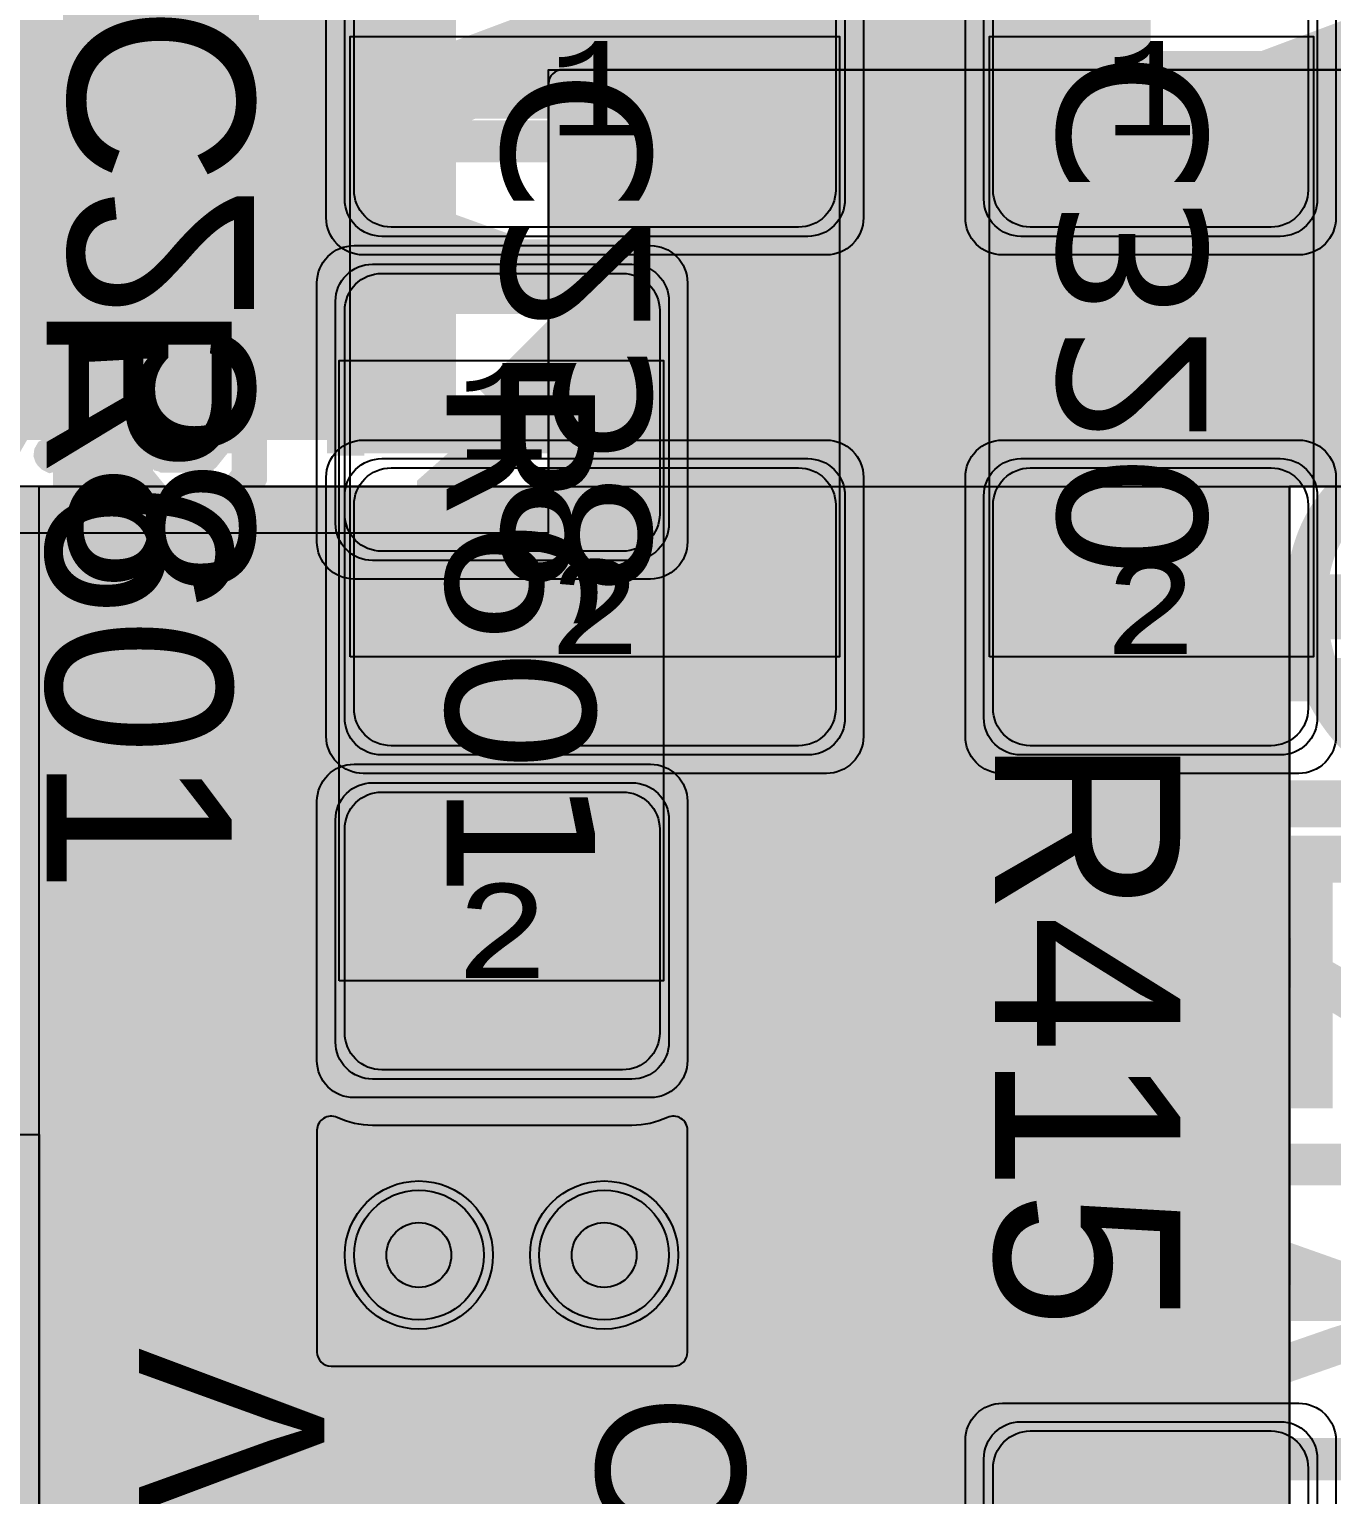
# Model space of a CAD drawing. Extents: x -28 to 199, y -61 to 255.
# Drawn here: x 45.2 to 52.23, y 113.31 to 121.22 of the extents above; entities that cross this region are included whole.
import ezdxf
from ezdxf.enums import TextEntityAlignment as Align

# ---------------------------------------------------------------- set-up
doc = ezdxf.new("R2010")
doc.units = 0
doc.header["$MEASUREMENT"] = 0
for name, color, linetype in [('ASSEMBLY_OUTLINES_BTM', 191, 'CONTINUOUS'), ('ASSEMBLY_OUTLINES_TOP', 102, 'CONTINUOUS'), ('ASSEMBLY_PART_NUMBERS_BTM', 191, 'CONTINUOUS'), ('ASSEMBLY_PART_NUMBERS_TOP', 102, 'CONTINUOUS'), ('ASSEMBLY_REF_DES_BTM', 191, 'CONTINUOUS'), ('ASSEMBLY_REF_DES_TOP', 102, 'CONTINUOUS'), ('DRILL_DRAWING', 21, 'CONTINUOUS'), ('GENERATED_SILKSCREEN_BTM', 255, 'CONTINUOUS'), ('GENERATED_SILKSCREEN_TOP', 140, 'CONTINUOUS'), ('PART_PADS_SMD_BTM', 10, 'CONTINUOUS'), ('PART_PADS_SMD_TOP', 150, 'CONTINUOUS'), ('PIN_NUMBERS_BTM', 8, 'CONTINUOUS'), ('PIN_NUMBERS_TOP', 8, 'CONTINUOUS'), ('PLACEMENT_OUTLINES_BTM', 222, 'CONTINUOUS'), ('PLACEMENT_OUTLINES_TOP', 130, 'CONTINUOUS'), ('PLANE_DATA_LAYER_2', 230, 'CONTINUOUS'), ('PLANE_DATA_LAYER_3', 81, 'CONTINUOUS'), ('PLANE_DATA_LAYER_TOP', 150, 'CONTINUOUS'), ('PLANE_SHAPES_LAYER_2', 230, 'CONTINUOUS'), ('PLANE_SHAPES_LAYER_3', 81, 'CONTINUOUS'), ('PLANE_SHAPES_LAYER_TOP', 150, 'CONTINUOUS'), ('SILKSCREEN_OUTLINES_BTM', 211, 'CONTINUOUS'), ('SILKSCREEN_OUTLINES_TOP', 150, 'CONTINUOUS'), ('SILKSCREEN_REF_DES_BTM', 211, 'CONTINUOUS'), ('SILKSCREEN_REF_DES_TOP', 150, 'CONTINUOUS'), ('SOLDERMASK_PADS_BTM', 12, 'CONTINUOUS'), ('SOLDERMASK_PADS_TOP', 180, 'CONTINUOUS'), ('SOLDERPASTE_PADS_BTM', 12, 'CONTINUOUS'), ('SOLDERPASTE_PADS_TOP', 180, 'CONTINUOUS'), ('TRACES_LAYER_BOTTOM', 10, 'CONTINUOUS'), ('TRACES_LAYER_TOP', 150, 'CONTINUOUS'), ('VIA_HOLES_LAYER_2', 30, 'CONTINUOUS'), ('VIA_HOLES_LAYER_3', 30, 'CONTINUOUS'), ('VIA_HOLES_LAYER_BOTTOM', 30, 'CONTINUOUS'), ('VIA_HOLES_LAYER_TOP', 30, 'CONTINUOUS'), ('VIA_PADS_LAYER_2', 230, 'CONTINUOUS'), ('VIA_PADS_LAYER_3', 81, 'CONTINUOUS'), ('VIA_PADS_LAYER_BOTTOM', 10, 'CONTINUOUS'), ('VIA_PADS_LAYER_TOP', 150, 'CONTINUOUS')]:
    doc.layers.add(name, color=color, linetype=linetype)
doc.styles.add('COURIER_NEW', font='COUR.TTF')
doc.styles.add('VERDANA', font='verdana.TTF')
doc.styles.add('VERIBEST_GERBER_0', font='txt')

msp = doc.modelspace()

# ---------------------------------------------------------------- hatches: boundary and pattern name
at = {"layer": 'PLANE_DATA_LAYER_2'}
h = msp.add_hatch(color=256, dxfattribs=at)
h.paths.add_polyline_path([(54.75, 118.8262, -0.414213562373095), (54.6738, 118.75), (52.000008, 118.75, 0.414213562373095), (52, 118.749992), (52, 110.444857, -0.1790326388683947), (51.981655, 110.395267), (51.001908, 109.252226, -0.019195364299608), (50.997935, 109.247934), (49.250002, 107.500002), (49.25, 107.499996), (49.25, 107.3262, -0.414213562373095), (49.1738, 107.25), (45.3262, 107.25, -0.414213562373095), (45.25, 107.3262), (45.25, 112.249992, 0.414213562373095), (45.249992, 112.25), (37.250008, 112.25, 0.414213562373095), (37.25, 112.249992), (37.25, 105.681922, -0.7217946595092706), (37.112715, 105.63637, 3.013793228407729), (37.112715, 103.66363, -0.7217946595092706), (37.25, 103.618078), (37.25, 95.3262, -0.414213562373095), (37.1738, 95.25), (33.8262, 95.25, -0.414213562373095), (33.75, 95.3262), (33.75, 133.499992, 0.414213562373095), (33.749992, 133.5), (32.0762, 133.5, -0.414213562373095), (32, 133.5762), (32, 157.499992, 0.414213562373095), (31.999992, 157.5), (26.5762, 157.5, -0.414213562373095), (26.5, 157.5762), (26.5, 172.749992, 0.414213562373095), (26.499992, 172.75), (14.3262, 172.75, -0.414213562373095), (14.25, 172.8262), (14.25, 177.999992, 0.414213562373095), (14.249992, 178), (7.190132, 178, -0.1559232649743066), (7.145937, 178.014125, 0.3196152336507202), (2.854063, 178.014125, -0.1559232649743066), (2.809868, 178), (0.7112, 178, -0.414213562373095), (0.635, 178.0762), (0.635, 178.6738, -0.414213562373095), (0.7112, 178.75), (0.749992, 178.75, 0.414213562373095), (0.75, 178.750008), (0.75, 179.1738, -0.414213562373095), (0.8262, 179.25), (14.6738, 179.25, -0.414213562373095), (14.75, 179.1738), (14.75, 173.250008, 0.414213562373095), (14.750008, 173.25), (26.9238, 173.25, -0.414213562373095), (27, 173.1738), (27, 158.000008, 0.414213562373095), (27.000008, 158), (32.4238, 158, -0.414213562373095), (32.5, 157.9238), (32.5, 134.250008, 0.414213562373095), (32.500008, 134.25), (34.4238, 134.25, -0.414213562373095), (34.5, 134.1738), (34.5, 118.500008, 0.414213562373095), (34.500008, 118.5), (47.999992, 118.5, 0.414213562373095), (48, 118.500008), (48, 120.9238, -0.414213562373095), (48.0762, 121), (54.6738, 121, -0.414213562373095), (54.75, 120.9238)], flags=0)
h.paths.add_polyline_path([(34, 116, -0.9999999999999999), (37, 116, -0.9999999999999999)], flags=0)
h.paths.add_polyline_path([(37.75, 116, -0.9999999999999999), (40.75, 116, -0.9999999999999999)], flags=0)
h.paths.add_polyline_path([(43.25, 114, -0.9999999999999999), (45.25, 114, -0.9999999999999999)], flags=0)
at = {"layer": 'PLANE_DATA_LAYER_3'}
msp.add_hatch(color=256, dxfattribs=at).paths.add_polyline_path([(54.75, 120.9238, 0.414213562373095), (54.6738, 121), (48.0762, 121, 0.414213562373095), (48, 120.9238), (48, 118.750008, -0.414213562373095), (47.999992, 118.75), (34.500008, 118.75, -0.414213562373095), (34.5, 118.750008), (34.5, 134.1738, 0.414213562373095), (34.4238, 134.25), (32.500008, 134.25, -0.414213562373095), (32.5, 134.250008), (32.5, 157.9238, 0.414213562373095), (32.4238, 158), (27.000008, 158, -0.414213562373095), (27, 158.000008), (27, 173.1738, 0.414213562373095), (26.9238, 173.25), (14.750008, 173.25, -0.414213562373095), (14.75, 173.250008), (14.75, 179.1738, 0.414213562373095), (14.6738, 179.25), (0.7112, 179.25, 0.414213562373095), (0.635, 179.1738), (0.635, 178.0762, 0.414213562373095), (0.7112, 178), (2.809868, 178, 0.1559232649743066), (2.854063, 178.014125, -0.3196152336507202), (7.145937, 178.014125, 0.1559232649743066), (7.190132, 178), (14.249992, 178, -0.414213562373095), (14.25, 177.999992), (14.25, 172.8262, 0.414213562373095), (14.3262, 172.75), (26.499992, 172.75, -0.414213562373095), (26.5, 172.749992), (26.5, 157.5762, 0.414213562373095), (26.5762, 157.5), (31.999992, 157.5, -0.414213562373095), (32, 157.499992), (32, 133.5762, 0.414213562373095), (32.0762, 133.5), (33.749992, 133.5, -0.414213562373095), (33.75, 133.499992), (33.75, 118.750008, -0.414213562373095), (33.749992, 118.75), (33.3262, 118.75, 0.414213562373095), (33.25, 118.6738), (33.25, 115.3262, 0.414213562373095), (33.3262, 115.25), (34.075079, 115.25, 0.414213562373095), (34.151279, 115.3262), (34.151279, 115.326201, 0.1108735192249673), (34.143966, 115.358774, -0.1108780197918383), (34, 116, -0.9999999999999999), (37, 116, -0.1108780197918382), (36.856034, 115.358774, 0.1108735192249672), (36.848721, 115.326201), (36.848721, 115.3262, 0.414213562373095), (36.924921, 115.25), (37.825079, 115.25, 0.414213562373095), (37.901279, 115.3262), (37.901279, 115.326201, 0.1108735192249673), (37.893966, 115.358774, -0.1108780197918383), (37.75, 116, -0.9999999999999999), (40.75, 116, -0.1108780197918382), (40.606034, 115.358774, 0.1108735192249672), (40.598721, 115.326201), (40.598721, 115.3262, 0.414213562373095), (40.674921, 115.25), (45.249992, 115.25, -0.414213562373095), (45.25, 115.249992), (45.25, 107.3262, 0.414213562373095), (45.3262, 107.25), (48.96844, 107.250002, 0.1989133663344686), (49.022322, 107.27232), (51.97768, 110.227678, 0.198909955685367), (51.999998, 110.281559), (51.999998, 110.28156), (52, 118.749992, -0.414213562373095), (52.000008, 118.75), (54.6738, 118.75, 0.414213562373095), (54.75, 118.8262)], flags=0)
at = {"layer": 'PLANE_DATA_LAYER_TOP'}
for points in [[(47.1, 115.8), (47.060265, 115.2238)], [(48.4, 115.8), (48.439723, 115.2238)]]:
    msp.add_hatch(color=256, dxfattribs=at).paths.add_polyline_path(points, is_closed=False, flags=0)
msp.add_hatch(color=256, dxfattribs=at).paths.add_polyline_path([(48.75, 115.273765, 0.5495884529091858), (48.641391, 115.342729, -0.1102706804063836), (48.45, 115.3), (47.05, 115.3, -0.1102706804063836), (46.858609, 115.342729, 0.5495884529091858), (46.75, 115.273765), (46.75, 114.0762, 0.414213562373095), (46.8262, 114), (48.6738, 114, 0.414213562373095), (48.75, 114.0762)], flags=0)
at = {"layer": 'PLANE_SHAPES_LAYER_2'}
h = msp.add_hatch(color=256, dxfattribs=at)
h.paths.add_polyline_path([(169.5, 129.25), (149.5, 129.25), (142.25, 122), (142.25, 90.5), (147.5, 90.5), (147.5, 80), (154, 80), (154, 69.25), (131.75, 69.25), (131.75, 73.25), (121.25, 73.25), (121.25, 81), (110.5, 81), (110.5, 125.75), (106.5, 125.75), (106.5, 128.75), (93.5, 128.75), (93.5, 120.25), (91.75, 120.25), (91.75, 121.5), (80, 121.5), (80, 118.25), (73.25, 118.25), (73.25, 124.5), (67.5, 124.5), (67.5, 128), (57.75, 128), (57.75, 120.25), (55.25, 120.25), (55.25, 121.5), (47.5, 121.5), (47.5, 119), (35, 119), (35, 134.75), (32.75, 134.75), (32.75, 159.75), (29.25, 159.75), (29.25, 175.25), (22.5, 175.25), (22.5, 195.25), (17.25, 195.25), (17.25, 198), (22.5, 198), (22.5, 216.5), (40.25, 216.5), (40.25, 235.5), (54.5, 235.5), (54.5, 254), (87.25, 254), (87.25, 236.25), (86.25, 236.25), (86.25, 228.75), (81, 228.75), (81, 218.75), (95.25, 218.75), (95.25, 194.5), (87, 194.5), (87, 172), (131.1, 172), (131.1, 208.75), (115.5, 208.75), (115.5, 213.75), (106.75, 213.75), (106.75, 218.75), (110.25, 222.25), (110.25, 226.25), (142.5, 226.25), (142.5, 221.5), (160.5, 221.5), (160.5, 240.75), (169.5, 240.75)])
h.paths.add_polyline_path([(35.5, 149.5), (41.75, 149.5), (41.75, 152), (39.25, 152), (39.25, 154), (37.75, 154), (37.75, 152), (35.5, 152)], flags=16)
h.paths.add_polyline_path([(37.5, 125.75), (37.5, 128.75), (42.75, 128.75), (42.75, 125.75)], flags=16)
h.paths.add_polyline_path([(52, 127.75), (52, 130.75), (54.25, 130.75), (54.25, 127.75)], flags=16)
h.paths.add_polyline_path([(50.75, 219.5), (50.75, 226.5), (71.75, 226.5), (71.75, 219.5)], flags=16)
h.paths.add_polyline_path([(66.5, 150.75), (66.5, 177.5), (72.25, 177.5), (72.25, 150.75)], flags=16)
h.paths.add_polyline_path([(47.25, 185.25), (73, 185.25), (73, 188.25), (70.25, 188.25), (70.25, 191), (47.25, 191)], flags=16)
h.paths.add_polyline_path([(84.5, 208), (84.5, 212.75), (85, 212.75), (85, 208)], flags=16)
h.paths.add_polyline_path([(61.5, 137.25), (87.75, 137.25), (87.75, 140.5), (84.75, 140.5), (84.75, 143), (61.5, 143)], flags=16)
h.paths.add_polyline_path([(88.75, 127), (88.75, 130), (91, 130), (91, 127)], flags=16)
h.paths.add_polyline_path([(85.5, 130.25), (85.5, 132.5), (91, 132.5), (91, 130.25)], flags=16)
h.paths.add_polyline_path([(108.75, 142.25), (135.75, 142.25), (135.75, 145.75), (132.25, 145.75), (132.25, 149), (108.75, 149)], flags=16)
h.paths.add_polyline_path([(114.25, 126.75), (140.75, 126.75), (140.75, 129.75), (137.25, 129.75), (137.25, 133), (114.25, 133)], flags=16)
h.paths.add_polyline_path([(155.25, 180.25), (166.25, 180.25), (166.25, 186.25), (152.25, 186.25), (152.25, 183), (155.25, 183)], flags=16)
msp.add_hatch(color=256, dxfattribs=at).paths.add_polyline_path([(54.75, 118.75), (52, 118.75), (52, 112.25), (49.25, 112.25), (49.25, 109.25), (51, 109.25), (49.25, 107.5), (49.25, 107.25), (45.25, 107.25), (45.25, 112.25), (37.25, 112.25), (37.25, 118.5), (48, 118.5), (48, 121), (54.75, 121)], flags=0)
at = {"layer": 'PLANE_SHAPES_LAYER_3'}
h = msp.add_hatch(color=256, dxfattribs=at)
h.paths.add_polyline_path([(169.5, 129.25), (149.5, 129.25), (142.25, 122), (142.25, 90.5), (147.5, 90.5), (147.5, 80), (154, 80), (154, 69.25), (131.75, 69.25), (131.75, 73.25), (121.25, 73.25), (121.25, 81), (110.5, 81), (110.5, 125.75), (106.5, 125.75), (106.5, 128.75), (93.5, 128.75), (93.5, 120.25), (91.75, 120.25), (91.75, 121.5), (80, 121.5), (80, 118.25), (73.25, 118.25), (73.25, 124.5), (67.5, 124.5), (67.5, 127.75), (58.25, 127.75), (58.25, 130.25), (88.75, 130.25), (88.75, 127), (91, 127), (91, 132.5), (55, 132.5), (55, 131.25), (52, 131.25), (52, 127.75), (55, 127.75), (55, 127.25), (57.75, 127.25), (57.75, 120.25), (55.25, 120.25), (55.25, 121.5), (47.5, 121.5), (47.5, 119), (35, 119), (35, 134.75), (32.75, 134.75), (32.75, 159.75), (29.25, 159.75), (29.25, 175.25), (22.5, 175.25), (22.5, 195.25), (17.25, 195.25), (17.25, 198), (22.5, 198), (22.5, 216.5), (40.25, 216.5), (40.25, 235.5), (54.5, 235.5), (54.5, 254), (87.25, 254), (87.25, 236.25), (86.25, 236.25), (86.25, 228.75), (81, 228.75), (81, 218.75), (95.25, 218.75), (95.25, 194.5), (87, 194.5), (87, 172), (131.1, 172), (131.1, 208.75), (115.5, 208.75), (115.5, 213.75), (106.75, 213.75), (106.75, 218.75), (110.25, 222.25), (110.25, 226.25), (142.5, 226.25), (142.5, 221.5), (160.5, 221.5), (160.5, 240.75), (169.5, 240.75)])
h.paths.add_polyline_path([(35.5, 149.5), (41.75, 149.5), (41.75, 152), (39.25, 152), (39.25, 154), (37.75, 154), (37.75, 152), (35.5, 152)], flags=16)
h.paths.add_polyline_path([(37.5, 125.75), (37.5, 128.75), (42.75, 128.75), (42.75, 125.75)], flags=16)
h.paths.add_polyline_path([(50.75, 219.5), (50.75, 226.5), (71.75, 226.5), (71.75, 219.5)], flags=16)
h.paths.add_polyline_path([(66.5, 150.75), (66.5, 177.5), (72.25, 177.5), (72.25, 150.75)], flags=16)
h.paths.add_polyline_path([(47.25, 185.25), (73, 185.25), (73, 188.25), (70.25, 188.25), (70.25, 191), (47.25, 191)], flags=16)
h.paths.add_polyline_path([(84.5, 208), (84.5, 212.75), (85, 212.75), (85, 208)], flags=16)
h.paths.add_polyline_path([(61.5, 137.25), (87.75, 137.25), (87.75, 140.5), (84.75, 140.5), (84.75, 143), (61.5, 143)], flags=16)
h.paths.add_polyline_path([(108.75, 142.25), (135.75, 142.25), (135.75, 145.75), (132.25, 145.75), (132.25, 149), (108.75, 149)], flags=16)
h.paths.add_polyline_path([(114.25, 126.75), (140.75, 126.75), (140.75, 129.75), (137.25, 129.75), (137.25, 133), (114.25, 133)], flags=16)
h.paths.add_polyline_path([(155.25, 180.25), (166.25, 180.25), (166.25, 186.25), (152.25, 186.25), (152.25, 183), (155.25, 183)], flags=16)
msp.add_hatch(color=256, dxfattribs=at).paths.add_polyline_path([(52, 110.25), (49, 107.25), (45.25, 107.25), (45.25, 118.75), (52, 118.75)], flags=0)
at = {"layer": 'VIA_HOLES_LAYER_2'}
h = msp.add_hatch(color=256, dxfattribs=at)
edge = h.paths.add_edge_path()
edge.add_arc((47.3, 114.6), 0.175, 0, 360)
h = msp.add_hatch(color=256, dxfattribs=at)
edge = h.paths.add_edge_path()
edge.add_arc((48.3, 114.6), 0.175, 0, 360)
at = {"layer": 'VIA_HOLES_LAYER_3'}
h = msp.add_hatch(color=256, dxfattribs=at)
edge = h.paths.add_edge_path()
edge.add_arc((47.3, 114.6), 0.175, 0, 360)
h = msp.add_hatch(color=256, dxfattribs=at)
edge = h.paths.add_edge_path()
edge.add_arc((48.3, 114.6), 0.175, 0, 360)
at = {"layer": 'VIA_HOLES_LAYER_BOTTOM'}
h = msp.add_hatch(color=256, dxfattribs=at)
edge = h.paths.add_edge_path()
edge.add_arc((47.3, 114.6), 0.175, 0, 360)
h = msp.add_hatch(color=256, dxfattribs=at)
edge = h.paths.add_edge_path()
edge.add_arc((48.3, 114.6), 0.175, 0, 360)
at = {"layer": 'VIA_HOLES_LAYER_TOP'}
h = msp.add_hatch(color=256, dxfattribs=at)
edge = h.paths.add_edge_path()
edge.add_arc((47.3, 114.6), 0.175, 0, 360)
h = msp.add_hatch(color=256, dxfattribs=at)
edge = h.paths.add_edge_path()
edge.add_arc((48.3, 114.6), 0.175, 0, 360)

# ---------------------------------------------------------------- linework, layer by layer
at = {"layer": 'ASSEMBLY_OUTLINES_BTM'}
for points in [[(46.93, 117.83), (46.93, 121.18), (49.57, 121.18), (49.57, 117.83)], [(50.38, 117.83), (50.38, 121.18), (52.13, 121.18), (52.13, 117.83)]]:
    msp.add_lwpolyline(points, close=True, dxfattribs=at)
at = {"layer": 'ASSEMBLY_OUTLINES_TOP'}
msp.add_lwpolyline([(46.87, 116.08), (46.87, 119.43), (48.62, 119.43), (48.62, 116.08)], close=True, dxfattribs=at)
at = {"layer": 'GENERATED_SILKSCREEN_BTM', "const_width": 0.15}
for points in [[(46.402, 121.0375), (46.265, 121.2055), (46.262, 121.2105), (46.258, 121.2115), (46.254, 121.2135), (46.249, 121.2145), (45.563, 121.2145), (45.558, 121.2135), (45.554, 121.2115), (45.552, 121.2095), (45.55, 121.2085), (45.547, 121.2055), (45.41, 121.0375), (45.409, 121.0345), (45.408, 121.0315), (45.407, 121.0305), (45.406, 121.0265), (45.406, 120.6895), (45.407, 120.6845), (45.408, 120.6825), (45.409, 120.6795), (45.41, 120.6765), (45.547, 120.5075), (45.552, 120.5035), (45.56, 120.5015), (45.565, 120.5025), (45.571, 120.5045), (45.575, 120.5075), (45.579, 120.5125), (45.582, 120.5175), (45.583, 120.5225), (45.583, 120.5275), (45.58, 120.5315), (45.447, 120.6965), (45.447, 121.0195), (45.573, 121.1735), (46.239, 121.1735), (46.365, 121.0195), (46.365, 120.6965), (46.232, 120.5315), (46.23, 120.5275), (46.229, 120.5225), (46.23, 120.5175), (46.233, 120.5125), (46.237, 120.5075), (46.242, 120.5045), (46.247, 120.5025), (46.254, 120.5015), (46.26, 120.5035), (46.265, 120.5075), (46.402, 120.6765), (46.404, 120.6805), (46.405, 120.6815), (46.405, 120.6845), (46.406, 120.6855), (46.406, 120.6865), (46.406, 120.6895), (46.406, 121.0265), (46.405, 121.0305), (46.404, 121.0345), (46.402, 121.0375)], [(45.41, 119.7325), (45.547, 119.5645), (45.552, 119.5615), (45.556, 119.5605), (45.559, 119.5585), (45.563, 119.5575), (45.7, 119.5575), (45.703, 119.5585), (45.71, 119.5605), (45.715, 119.5615), (45.717, 119.5645), (46.258, 120.2305), (46.365, 120.2305), (46.365, 119.5775), (46.367, 119.5705), (46.371, 119.5645), (46.378, 119.5615), (46.386, 119.5605), (46.393, 119.5615), (46.4, 119.5645), (46.404, 119.5705), (46.406, 119.5775), (46.406, 120.2515), (46.404, 120.2595), (46.399, 120.2645), (46.394, 120.2695), (46.386, 120.2715), (46.249, 120.2715), (46.246, 120.2705), (46.239, 120.2685), (46.236, 120.2665), (46.234, 120.2645), (46.232, 120.2625), (45.69, 119.5975), (45.573, 119.5975), (45.447, 119.7535), (45.447, 120.0765), (45.58, 120.2395), (45.582, 120.2465), (45.581, 120.2525), (45.578, 120.2595), (45.572, 120.2635), (45.566, 120.2675), (45.559, 120.2685), (45.552, 120.2675), (45.547, 120.2625), (45.41, 120.0945), (45.409, 120.0905), (45.408, 120.0875), (45.407, 120.0865), (45.406, 120.0825), (45.406, 119.7455), (45.407, 119.7415), (45.407, 119.7405), (45.408, 119.7395), (45.409, 119.7365), (45.41, 119.7325)], [(45.75, 119.1385), (45.751, 119.1425), (45.752, 119.1455), (45.754, 119.1495), (45.864, 119.2855), (45.447, 119.2855), (45.447, 118.6325), (45.445, 118.6255), (45.441, 118.6195), (45.434, 118.6165), (45.427, 118.6155), (45.419, 118.6165), (45.412, 118.6195), (45.408, 118.6255), (45.406, 118.6325), (45.406, 119.3075), (45.408, 119.3145), (45.413, 119.3195), (45.419, 119.3255), (45.426, 119.3275), (45.907, 119.3275), (45.914, 119.3265), (45.919, 119.3235), (45.922, 119.3195), (45.924, 119.3125), (45.926, 119.3075), (45.927, 119.3035), (45.926, 119.2985), (45.923, 119.2945), (45.79, 119.1315), (45.79, 118.8085), (45.917, 118.6525), (46.239, 118.6525), (46.364, 118.8085), (46.364, 119.1315), (46.232, 119.2945), (46.229, 119.3015), (46.229, 119.3075), (46.233, 119.3135), (46.238, 119.3195), (46.245, 119.3235), (46.252, 119.3245), (46.256, 119.3245), (46.259, 119.3235), (46.264, 119.3185), (46.402, 119.1495), (46.404, 119.1465), (46.404, 119.1425), (46.406, 119.1385), (46.406, 118.8015), (46.406, 118.7985), (46.405, 118.7975), (46.405, 118.7965), (46.404, 118.7945), (46.404, 118.7925), (46.402, 118.7885), (46.264, 118.6195), (46.261, 118.6165), (46.259, 118.6155), (46.253, 118.6135), (46.249, 118.6125), (45.907, 118.6125), (45.903, 118.6135), (45.897, 118.6155), (45.895, 118.6155), (45.894, 118.6165), (45.892, 118.6185), (45.89, 118.6195), (45.754, 118.7885), (45.752, 118.7935), (45.751, 118.7965), (45.75, 118.8015), (45.75, 119.1385)], [(45.775, 117.7105), (45.871, 117.7425), (45.967, 117.7105), (45.97, 117.7105), (45.974, 117.7095), (46.283, 117.7095), (46.286, 117.7095), (46.289, 117.7105), (46.293, 117.7115), (46.297, 117.7155), (46.4, 117.8155), (46.404, 117.8195), (46.405, 117.8255), (46.406, 117.8295), (46.406, 118.1965), (46.406, 118.1995), (46.405, 118.2025), (46.404, 118.2065), (46.4, 118.2105), (46.297, 118.3105), (46.293, 118.3145), (46.289, 118.3165), (46.283, 118.3165), (45.974, 118.3165), (45.97, 118.3165), (45.968, 118.3165), (45.967, 118.3155), (45.871, 118.2835), (45.775, 118.3155), (45.774, 118.3165), (45.768, 118.3165), (45.528, 118.3165), (45.524, 118.3165), (45.519, 118.3145), (45.514, 118.3105), (45.411, 118.2105), (45.408, 118.2065), (45.407, 118.2025), (45.406, 118.1995), (45.406, 118.1965), (45.406, 117.8295), (45.407, 117.8255), (45.408, 117.8195), (45.411, 117.8155), (45.514, 117.7155), (45.52, 117.7115), (45.524, 117.7105), (45.528, 117.7095), (45.768, 117.7095), (45.772, 117.7095), (45.774, 117.7105), (45.775, 117.7105)], [(45.539, 118.2765), (45.766, 118.2765), (45.852, 118.2495), (45.852, 117.7785), (45.766, 117.7495), (45.539, 117.7495), (45.447, 117.8375), (45.447, 118.1865), (45.539, 118.2765)], [(45.978, 118.2765), (46.274, 118.2765), (46.365, 118.1865), (46.365, 117.8375), (46.274, 117.7495), (45.978, 117.7495), (45.892, 117.7785), (45.892, 118.2495), (45.978, 118.2765)], [(46.786, 113.5645), (46.786, 113.5925), (46.785, 113.5985), (46.782, 113.6035), (46.778, 113.6085), (46.772, 113.6105), (45.813, 113.9355), (45.805, 113.9355), (45.799, 113.9325), (45.794, 113.9275), (45.79, 113.9205), (45.789, 113.9135), (45.79, 113.9065), (45.793, 113.9005), (45.8, 113.8965), (46.743, 113.5795), (45.8, 113.2605), (45.793, 113.2565), (45.79, 113.2505), (45.789, 113.2435), (45.79, 113.2365), (45.794, 113.2295)], [(49.0536, 113.6), (48.944, 113.7344), (48.9416, 113.7384), (48.9384, 113.7392), (48.9352, 113.7408), (48.9312, 113.7416), (48.3824, 113.7416), (48.3784, 113.7408), (48.3752, 113.7392), (48.3736, 113.7376), (48.372, 113.7368), (48.3696, 113.7344), (48.26, 113.6), (48.2592, 113.5976), (48.2584, 113.5952), (48.2576, 113.5944), (48.2568, 113.5912), (48.2568, 113.3216), (48.2576, 113.3176), (48.2584, 113.316), (48.2592, 113.3136), (48.26, 113.3112), (48.3696, 113.176)], [(48.396, 113.1952), (48.2896, 113.3272), (48.2896, 113.5856), (48.3904, 113.7088), (48.9232, 113.7088), (49.024, 113.5856), (49.024, 113.3272), (48.9176, 113.1952)], [(45.813, 113.2235), (46.772, 113.5465), (46.778, 113.5495), (46.782, 113.5545), (46.785, 113.5595), (46.786, 113.5645)], [(48.944, 113.176), (49.0536, 113.3112), (49.0552, 113.3144), (49.056, 113.3152), (49.056, 113.3176), (49.0568, 113.3184), (49.0568, 113.3192), (49.0568, 113.3216), (49.0568, 113.5912), (49.056, 113.5944), (49.0552, 113.5976), (49.0536, 113.6)]]:
    msp.add_lwpolyline(points, dxfattribs=at)
for points in [[(46.930005, 118.916164, 1.1642e-05), (46.929995, 118.916156), (46.929995, 120.083844, 1.1642e-05), (46.930005, 120.083836), (46.930005, 118.916164)], [(49.570005, 118.916156, 1.1642e-05), (49.569995, 118.916164), (49.569995, 120.083836, 1.1642e-05), (49.570005, 120.083844), (49.570005, 118.916156)], [(50.380005, 118.916164, 1.1642e-05), (50.379995, 118.916156), (50.379995, 120.083844, 1.1642e-05), (50.380005, 120.083836), (50.380005, 118.916164)], [(52.130005, 118.907902, 1.22306e-05), (52.129995, 118.907911), (52.129995, 120.092089, 1.22306e-05), (52.130005, 120.092098), (52.130005, 118.907902)]]:
    msp.add_lwpolyline(points, format="xyb", dxfattribs=at)
at = {"layer": 'GENERATED_SILKSCREEN_TOP', "const_width": 0.15}
for points in [[(45.914, 118.9065), (45.916, 118.9035), (45.921, 118.9025), (45.926, 118.8995), (45.931, 118.8995), (46.137, 118.8995), (46.142, 118.8995), (46.145, 118.9025), (46.148, 118.9025), (46.149, 118.9035), (46.15, 118.9045), (46.153, 118.9065), (46.29, 119.0765), (46.292, 119.0815), (46.293, 119.0845), (46.294, 119.0895), (46.294, 119.5935), (46.292, 119.6025), (46.287, 119.6075), (46.282, 119.6135), (46.274, 119.6155), (45.314, 119.6155), (45.306, 119.6135), (45.301, 119.6085), (45.298, 119.6025), (45.297, 119.5955), (45.298, 119.5875), (45.301, 119.5805), (45.306, 119.5755), (45.314, 119.5735), (45.774, 119.5735), (45.774, 119.1035), (45.308, 118.9395), (45.301, 118.9355), (45.297, 118.9285), (45.296, 118.9205), (45.298, 118.9145), (45.302, 118.9085), (45.307, 118.9035), (45.313, 118.9005), (45.321, 118.9025), (45.787, 119.0665), (45.914, 118.9065)], [(46.253, 119.5735), (46.253, 119.0945), (46.127, 118.9395), (45.941, 118.9395), (45.814, 119.0945), (45.814, 119.5735), (46.253, 119.5735)], [(46.29, 118.1305), (46.153, 117.9625), (46.148, 117.9575), (46.14, 117.9565), (46.135, 117.9575), (46.13, 117.9595), (46.125, 117.9625), (46.121, 117.9675), (46.118, 117.9725), (46.117, 117.9775), (46.117, 117.9825), (46.12, 117.9865), (46.253, 118.1505), (46.253, 118.4745), (46.127, 118.6285), (45.768, 118.6285), (45.879, 118.4925), (45.88, 118.4885), (45.881, 118.4865), (45.881, 118.4855), (45.882, 118.4855), (45.883, 118.4805), (45.883, 118.1435), (45.882, 118.1395), (45.881, 118.1385), (45.881, 118.1375), (45.88, 118.1345), (45.879, 118.1305), (45.743, 117.9625), (45.741, 117.9615), (45.739, 117.9595), (45.738, 117.9585), (45.736, 117.9585), (45.729, 117.9565), (45.726, 117.9555), (45.451, 117.9555), (45.446, 117.9565), (45.442, 117.9585), (45.438, 117.9595), (45.435, 117.9625), (45.298, 118.1305), (45.296, 118.1355), (45.295, 118.1365), (45.295, 118.1385), (45.295, 118.1405), (45.294, 118.1415), (45.294, 118.1435), (45.294, 118.4805), (45.295, 118.4845), (45.296, 118.4885), (45.298, 118.4925), (45.435, 118.6605), (45.437, 118.6625), (45.438, 118.6645), (45.441, 118.6665), (45.448, 118.6685), (45.451, 118.6695), (46.137, 118.6695), (46.142, 118.6685), (46.146, 118.6665), (46.149, 118.6645), (46.15, 118.6625), (46.153, 118.6605), (46.29, 118.4925), (46.291, 118.4885), (46.292, 118.4855), (46.293, 118.4845), (46.294, 118.4805), (46.294, 118.1435), (46.293, 118.1395), (46.293, 118.1385), (46.292, 118.1375), (46.291, 118.1345), (46.29, 118.1305)], [(45.716, 118.6285), (45.461, 118.6285), (45.335, 118.4745), (45.335, 118.1515), (45.461, 117.9955), (45.716, 117.9955), (45.843, 118.1515), (45.843, 118.4745), (45.716, 118.6285)], [(46.153, 117.7155), (46.29, 117.5475), (46.291, 117.5435), (46.292, 117.5405), (46.293, 117.5395), (46.294, 117.5355), (46.294, 117.1985), (46.293, 117.1945), (46.293, 117.1935), (46.292, 117.1925), (46.291, 117.1895), (46.29, 117.1855), (46.153, 117.0175), (46.149, 117.0145), (46.144, 117.0135), (46.141, 117.0115), (46.137, 117.0105), (45.451, 117.0105), (45.448, 117.0115), (45.441, 117.0135), (45.439, 117.0145), (45.435, 117.0175), (45.298, 117.1855), (45.297, 117.1895), (45.296, 117.1915), (45.295, 117.1935), (45.294, 117.1955), (45.294, 117.1985), (45.294, 117.5355), (45.295, 117.5395), (45.296, 117.5435), (45.298, 117.5475), (45.435, 117.7155), (45.437, 117.7175), (45.438, 117.7195), (45.441, 117.7215), (45.448, 117.7235), (45.451, 117.7245), (46.137, 117.7245), (46.141, 117.7235), (46.144, 117.7215), (46.148, 117.7195), (46.153, 117.7155)], [(46.127, 117.6835), (45.461, 117.6835), (45.411, 117.6245), (46.2, 117.1405), (46.253, 117.2065), (46.253, 117.5295), (46.127, 117.6835)], [(45.385, 117.5925), (45.335, 117.5295), (45.335, 117.2065), (45.461, 117.0505), (46.127, 117.0505), (46.174, 117.1095), (45.385, 117.5925)], [(51.034, 116.5565), (51.036, 116.5535), (51.041, 116.5525), (51.046, 116.5495), (51.051, 116.5495), (51.257, 116.5495), (51.262, 116.5495), (51.265, 116.5525), (51.268, 116.5525), (51.269, 116.5535), (51.27, 116.5545), (51.273, 116.5565), (51.41, 116.7265), (51.412, 116.7315), (51.413, 116.7345), (51.414, 116.7395), (51.414, 117.2435), (51.412, 117.2525), (51.407, 117.2575), (51.402, 117.2635), (51.394, 117.2655), (50.434, 117.2655), (50.426, 117.2635), (50.421, 117.2585), (50.418, 117.2525), (50.417, 117.2455), (50.418, 117.2375), (50.421, 117.2305), (50.426, 117.2255), (50.434, 117.2235), (50.894, 117.2235), (50.894, 116.7535), (50.428, 116.5895), (50.421, 116.5855), (50.417, 116.5785), (50.416, 116.5705), (50.418, 116.5645), (50.422, 116.5585), (50.427, 116.5535), (50.433, 116.5505), (50.441, 116.5525), (50.907, 116.7165), (51.034, 116.5565)], [(51.373, 117.2235), (51.373, 116.7445), (51.247, 116.5895), (51.061, 116.5895), (50.934, 116.7445), (50.934, 117.2235), (51.373, 117.2235)], [(45.335, 116.6355), (45.334, 116.6435), (45.329, 116.6475), (45.322, 116.6505), (45.314, 116.6515), (45.307, 116.6505), (45.3, 116.6475), (45.295, 116.6435), (45.294, 116.6355), (45.294, 116.2455), (45.295, 116.2385), (45.3, 116.2325), (45.307, 116.2295), (45.314, 116.2285), (45.322, 116.2295), (45.329, 116.2325), (45.334, 116.2385), (45.335, 116.2455), (45.335, 116.4215), (46.274, 116.4215), (46.281, 116.4225), (46.286, 116.4255), (46.289, 116.4305), (46.29, 116.4375), (46.291, 116.4425), (46.291, 116.4475), (46.289, 116.4515), (46.285, 116.4555), (46.011, 116.6505), (46.004, 116.6535), (45.998, 116.6535), (45.991, 116.6505), (45.986, 116.6455), (45.982, 116.6395), (45.98, 116.6325), (45.982, 116.6255), (45.987, 116.6205), (46.211, 116.4605), (45.335, 116.4605), (45.335, 116.6355)], [(50.434, 115.7125), (50.427, 115.7115), (50.421, 115.7065), (50.418, 115.6995), (50.417, 115.6925), (50.418, 115.6855), (50.421, 115.6795), (50.427, 115.6745), (50.434, 115.6725), (50.737, 115.6725), (50.737, 115.6255), (50.739, 115.6185), (50.743, 115.6125), (50.75, 115.6095), (50.757, 115.6085), (50.765, 115.6095), (50.772, 115.6125), (50.777, 115.6185), (50.779, 115.6255), (50.779, 115.6725), (51.366, 115.6725), (51.371, 115.6735), (51.375, 115.6755), (51.379, 115.6805), (51.382, 115.6855), (51.384, 115.6915), (51.385, 115.6975), (51.384, 115.7025), (51.38, 115.7075), (50.773, 116.3145), (50.767, 116.3185), (50.761, 116.3205), (50.755, 116.3195), (50.748, 116.3155), (50.743, 116.3135), (50.74, 116.3095), (50.738, 116.3055), (50.737, 116.3005), (50.737, 115.7125), (50.434, 115.7125)], [(50.779, 116.2505), (51.315, 115.7125), (50.779, 115.7125), (50.779, 116.2505)], [(50.455, 115.2305), (50.454, 115.2385), (50.449, 115.2425), (50.442, 115.2455), (50.434, 115.2465), (50.427, 115.2455), (50.42, 115.2425), (50.415, 115.2385), (50.414, 115.2305), (50.414, 114.8405), (50.415, 114.8335), (50.42, 114.8275), (50.427, 114.8245), (50.434, 114.8235), (50.442, 114.8245), (50.449, 114.8275), (50.454, 114.8335), (50.455, 114.8405), (50.455, 115.0165), (51.394, 115.0165), (51.401, 115.0175), (51.406, 115.0205), (51.409, 115.0255), (51.41, 115.0325), (51.411, 115.0375), (51.411, 115.0425), (51.409, 115.0465), (51.405, 115.0505), (51.131, 115.2455), (51.124, 115.2485), (51.118, 115.2485), (51.111, 115.2455), (51.106, 115.2405), (51.102, 115.2345), (51.1, 115.2275), (51.102, 115.2205), (51.107, 115.2155), (51.331, 115.0555), (50.455, 115.0555), (50.455, 115.2305)], [(51.07, 114.2765), (51.069, 114.2805), (51.068, 114.2835), (51.066, 114.2875), (50.956, 114.4235), (51.373, 114.4235), (51.373, 113.7705), (51.375, 113.7635), (51.379, 113.7575), (51.386, 113.7545), (51.393, 113.7535), (51.401, 113.7545), (51.408, 113.7575), (51.412, 113.7635), (51.414, 113.7705), (51.414, 114.4455), (51.412, 114.4525), (51.407, 114.4575), (51.402, 114.4635), (51.394, 114.4655), (50.913, 114.4655), (50.906, 114.4645), (50.901, 114.4615), (50.898, 114.4575), (50.896, 114.4505), (50.894, 114.4455), (50.893, 114.4415), (50.894, 114.4365), (50.897, 114.4325), (51.03, 114.2695), (51.03, 113.9465), (50.903, 113.7905), (50.581, 113.7905), (50.456, 113.9465), (50.456, 114.2695), (50.588, 114.4325), (50.591, 114.4395), (50.591, 114.4455), (50.587, 114.4515), (50.582, 114.4575), (50.575, 114.4615), (50.568, 114.4625), (50.564, 114.4625), (50.561, 114.4615), (50.556, 114.4565), (50.418, 114.2875), (50.416, 114.2845), (50.416, 114.2805), (50.414, 114.2765), (50.414, 113.9395), (50.414, 113.9365), (50.415, 113.9355), (50.415, 113.9345), (50.416, 113.9325), (50.416, 113.9305), (50.418, 113.9265), (50.556, 113.7575), (50.559, 113.7545), (50.561, 113.7535), (50.567, 113.7515), (50.571, 113.7505), (50.913, 113.7505), (50.918, 113.7515), (50.923, 113.7535), (50.925, 113.7535), (50.926, 113.7545), (50.928, 113.7565), (50.93, 113.7575), (51.066, 113.9265), (51.068, 113.9315), (51.069, 113.9345), (51.07, 113.9395), (51.07, 114.2765)]]:
    msp.add_lwpolyline(points, dxfattribs=at)
for points in [[(46.870005, 117.157911, 1.22306e-05), (46.869995, 117.157902), (46.869995, 118.342098, 1.22306e-05), (46.870005, 118.342089), (46.870005, 117.157911)], [(48.620005, 117.166156, 1.1642e-05), (48.619995, 117.166164), (48.619995, 118.333836, 1.1642e-05), (48.620005, 118.333844), (48.620005, 117.166156)]]:
    msp.add_lwpolyline(points, format="xyb", dxfattribs=at)
at = {"layer": 'PART_PADS_SMD_BTM'}
for points in [[(49.6, 120.3, -0.4142135624), (49.4, 120.1), (47.1, 120.1, -0.4142135624), (46.9, 120.3), (46.9, 121.5, -0.4142135624), (47.1, 121.7), (49.4, 121.7, -0.4142135624), (49.6, 121.5)], [(52.15, 120.3, -0.4142135624), (51.95, 120.1), (50.55, 120.1, -0.4142135624), (50.35, 120.3), (50.35, 121.5, -0.4142135624), (50.55, 121.7), (51.95, 121.7, -0.4142135624), (52.15, 121.5)], [(49.6, 117.5, -0.4142135624), (49.4, 117.3), (47.1, 117.3, -0.4142135624), (46.9, 117.5), (46.9, 118.7, -0.4142135624), (47.1, 118.9), (49.4, 118.9, -0.4142135624), (49.6, 118.7)], [(52.15, 117.5, -0.4142135624), (51.95, 117.3), (50.55, 117.3, -0.4142135624), (50.35, 117.5), (50.35, 118.7, -0.4142135624), (50.55, 118.9), (51.95, 118.9, -0.4142135624), (52.15, 118.7)], [(50.35, 113.5, -0.4142135624), (50.55, 113.7), (51.95, 113.7, -0.4142135624), (52.15, 113.5), (52.15, 112.3, -0.4142135624), (51.95, 112.1), (50.55, 112.1, -0.4142135624), (50.35, 112.3)]]:
    msp.add_lwpolyline(points, format="xyb", close=True, dxfattribs=at)
at = {"layer": 'PART_PADS_SMD_TOP'}
for points in [[(46.85, 119.75, -0.4142135624), (47.05, 119.95), (48.45, 119.95, -0.4142135624), (48.65, 119.75), (48.65, 118.55, -0.4142135624), (48.45, 118.35), (47.05, 118.35, -0.4142135624), (46.85, 118.55)], [(46.85, 116.95, -0.4142135624), (47.05, 117.15), (48.45, 117.15, -0.4142135624), (48.65, 116.95), (48.65, 115.75, -0.4142135624), (48.45, 115.55), (47.05, 115.55, -0.4142135624), (46.85, 115.75)]]:
    msp.add_lwpolyline(points, format="xyb", close=True, dxfattribs=at)
at = {"layer": 'PLACEMENT_OUTLINES_BTM'}
for points in [[(46.93, 117.83), (46.93, 121.18), (49.57, 121.18), (49.57, 117.83)], [(50.38, 117.83), (50.38, 121.18), (52.13, 121.18), (52.13, 117.83)]]:
    msp.add_lwpolyline(points, close=True, dxfattribs=at)
at = {"layer": 'PLACEMENT_OUTLINES_TOP'}
msp.add_lwpolyline([(46.87, 116.08), (46.87, 119.43), (48.62, 119.43), (48.62, 116.08)], close=True, dxfattribs=at)
at = {"layer": 'PLANE_DATA_LAYER_3'}
for points in [[(54.6738, 121), (48.0762, 121, 0.4142135624), (48, 120.9238), (48, 118.750008, -0.4142135624), (47.999992, 118.75), (34.500008, 118.75, -0.4142135624)], [(36.924921, 115.25), (37.825079, 115.25, 0.4142135624), (37.901279, 115.3262), (37.901279, 115.326201, 0.1108735192), (37.893966, 115.358774, -0.1108780198), (37.75, 116, -1), (40.75, 116, -0.1108780198), (40.606034, 115.358774, 0.1108735192), (40.598721, 115.326201), (40.598721, 115.3262, 0.4142135624), (40.674921, 115.25), (45.249992, 115.25, -0.4142135624), (45.25, 115.249992), (45.25, 107.3262, 0.4142135624), (45.3262, 107.25), (48.96844, 107.250002, 0.1989133663), (49.022322, 107.27232), (51.97768, 110.227678, 0.1989099557), (51.999998, 110.281559), (51.999998, 110.28156), (52, 118.749992, -0.4142135624), (52.000008, 118.75), (54.6738, 118.75, 0.4142135624)]]:
    msp.add_lwpolyline(points, format="xyb", dxfattribs=at)
at = {"layer": 'PLANE_DATA_LAYER_TOP', "const_width": 0.5}
for points in [[(47.1, 115.8), (47.060265, 115.2238)], [(48.4, 115.8), (48.439723, 115.2238)]]:
    msp.add_lwpolyline(points, dxfattribs=at)
at = {"layer": 'PLANE_DATA_LAYER_TOP'}
msp.add_lwpolyline([(48.75, 115.273765, 0.5495884529), (48.641391, 115.342729, -0.1102706804), (48.45, 115.3), (47.05, 115.3, -0.1102706804), (46.858609, 115.342729, 0.5495884529), (46.75, 115.273765), (46.75, 114.0762, 0.4142135624), (46.8262, 114), (48.6738, 114, 0.4142135624), (48.75, 114.0762)], format="xyb", close=True, dxfattribs=at)
at = {"layer": 'PLANE_SHAPES_LAYER_2'}
msp.add_lwpolyline([(54.75, 118.75), (52, 118.75), (52, 112.25), (49.25, 112.25), (49.25, 109.25), (51, 109.25), (49.25, 107.5), (49.25, 107.25), (45.25, 107.25), (45.25, 112.25), (37.25, 112.25), (37.25, 118.5), (48, 118.5), (48, 121), (54.75, 121)], close=True, dxfattribs=at)
at = {"layer": 'PLANE_SHAPES_LAYER_3'}
msp.add_lwpolyline([(52, 110.25), (49, 107.25), (45.25, 107.25), (45.25, 118.75), (52, 118.75)], close=True, dxfattribs=at)
for points in [[(48, 118.75), (54.75, 118.75), (48, 121), (54.75, 121)], [(33.25, 115.25), (45.25, 115.25), (33.25, 118.75), (45.25, 118.75)]]:
    msp.add_solid(points, dxfattribs=at)
at = {"layer": 'PLANE_SHAPES_LAYER_TOP'}
msp.add_solid([(46.75, 114), (48.75, 114), (46.75, 116.5), (48.75, 116.5)], dxfattribs=at)
at = {"layer": 'SILKSCREEN_OUTLINES_BTM'}
for points in [[(46.93, 117.83), (46.93, 121.18), (49.57, 121.18), (49.57, 117.83)], [(50.38, 117.83), (50.38, 121.18), (52.13, 121.18), (52.13, 117.83)]]:
    msp.add_lwpolyline(points, close=True, dxfattribs=at)
at = {"layer": 'SILKSCREEN_OUTLINES_TOP'}
msp.add_lwpolyline([(46.87, 116.08), (46.87, 119.43), (48.62, 119.43), (48.62, 116.08)], close=True, dxfattribs=at)
at = {"layer": 'SOLDERMASK_PADS_BTM'}
for points in [[(49.7, 120.2, -0.4142135624), (49.5, 120), (47, 120, -0.4142135624), (46.8, 120.2), (46.8, 121.6, -0.4142135624), (47, 121.8), (49.5, 121.8, -0.4142135624), (49.7, 121.6)], [(52.25, 120.2, -0.4142135624), (52.05, 120), (50.45, 120, -0.4142135624), (50.25, 120.2), (50.25, 121.6, -0.4142135624), (50.45, 121.8), (52.05, 121.8, -0.4142135624), (52.25, 121.6)], [(49.7, 117.4, -0.4142135624), (49.5, 117.2), (47, 117.2, -0.4142135624), (46.8, 117.4), (46.8, 118.8, -0.4142135624), (47, 119), (49.5, 119, -0.4142135624), (49.7, 118.8)], [(52.25, 117.4, -0.4142135624), (52.05, 117.2), (50.45, 117.2, -0.4142135624), (50.25, 117.4), (50.25, 118.8, -0.4142135624), (50.45, 119), (52.05, 119, -0.4142135624), (52.25, 118.8)], [(50.25, 113.6, -0.4142135624), (50.45, 113.8), (52.05, 113.8, -0.4142135624), (52.25, 113.6), (52.25, 112.2, -0.4142135624), (52.05, 112), (50.45, 112, -0.4142135624), (50.25, 112.2)]]:
    msp.add_lwpolyline(points, format="xyb", close=True, dxfattribs=at)
at = {"layer": 'SOLDERMASK_PADS_TOP'}
for points in [[(46.75, 119.85, -0.4142135624), (46.95, 120.05), (48.55, 120.05, -0.4142135624), (48.75, 119.85), (48.75, 118.45, -0.4142135624), (48.55, 118.25), (46.95, 118.25, -0.4142135624), (46.75, 118.45)], [(46.75, 117.05, -0.4142135624), (46.95, 117.25), (48.55, 117.25, -0.4142135624), (48.75, 117.05), (48.75, 115.65, -0.4142135624), (48.55, 115.45), (46.95, 115.45, -0.4142135624), (46.75, 115.65)]]:
    msp.add_lwpolyline(points, format="xyb", close=True, dxfattribs=at)
at = {"layer": 'SOLDERPASTE_PADS_BTM'}
for points in [[(49.55, 120.35, -0.4142135624), (49.35, 120.15), (47.15, 120.15, -0.4142135624), (46.95, 120.35), (46.95, 121.45, -0.4142135624), (47.15, 121.65), (49.35, 121.65, -0.4142135624), (49.55, 121.45)], [(52.1, 120.35, -0.4142135624), (51.9, 120.15), (50.6, 120.15, -0.4142135624), (50.4, 120.35), (50.4, 121.45, -0.4142135624), (50.6, 121.65), (51.9, 121.65, -0.4142135624), (52.1, 121.45)], [(49.55, 117.55, -0.4142135624), (49.35, 117.35), (47.15, 117.35, -0.4142135624), (46.95, 117.55), (46.95, 118.65, -0.4142135624), (47.15, 118.85), (49.35, 118.85, -0.4142135624), (49.55, 118.65)], [(52.1, 117.55, -0.4142135624), (51.9, 117.35), (50.6, 117.35, -0.4142135624), (50.4, 117.55), (50.4, 118.65, -0.4142135624), (50.6, 118.85), (51.9, 118.85, -0.4142135624), (52.1, 118.65)], [(50.4, 113.45, -0.4142135624), (50.6, 113.65), (51.9, 113.65, -0.4142135624), (52.1, 113.45), (52.1, 112.35, -0.4142135624), (51.9, 112.15), (50.6, 112.15, -0.4142135624), (50.4, 112.35)]]:
    msp.add_lwpolyline(points, format="xyb", close=True, dxfattribs=at)
at = {"layer": 'SOLDERPASTE_PADS_TOP'}
for points in [[(46.9, 119.7, -0.4142135624), (47.1, 119.9), (48.4, 119.9, -0.4142135624), (48.6, 119.7), (48.6, 118.6, -0.4142135624), (48.4, 118.4), (47.1, 118.4, -0.4142135624), (46.9, 118.6)], [(46.9, 116.9, -0.4142135624), (47.1, 117.1), (48.4, 117.1, -0.4142135624), (48.6, 116.9), (48.6, 115.8, -0.4142135624), (48.4, 115.6), (47.1, 115.6, -0.4142135624), (46.9, 115.8)]]:
    msp.add_lwpolyline(points, format="xyb", close=True, dxfattribs=at)
at = {"layer": 'TRACES_LAYER_BOTTOM'}
for points, const_width in [([(48.25, 120.9), (51.25, 120.9)], 0.75), ([(51.25, 120.9), (52.95, 120.9), (53.5, 120.35)], 0.35), ([(51.25, 118.1), (52.95, 118.1), (53.5, 118.65)], 0.35), ([(48.25, 118.1), (51.25, 118.1)], 0.75), ([(51.25, 118.1), (51.25, 112.9)], 0.75)]:
    msp.add_lwpolyline(points, dxfattribs=dict(at, const_width=const_width))
at = {"layer": 'TRACES_LAYER_TOP', "const_width": 0.35}
for points in [[(53.825, 120.925), (47.081564, 120.925), (45.5, 119.343436), (45.5, 112.4)], [(47.75, 119.15), (48.875, 120.275), (53.825, 120.275)], [(53.825, 119.625), (50.726737, 119.625), (50.087231, 118.985494), (50.087231, 114.237231), (48.25, 112.4)], [(51, 112.4), (51, 118.580915), (51.394085, 118.975), (53.825, 118.975)]]:
    msp.add_lwpolyline(points, dxfattribs=at)
at = {"layer": 'VIA_HOLES_LAYER_2'}
for centre in [(47.3, 114.6), (48.3, 114.6)]:
    msp.add_circle(centre, 0.175, dxfattribs=at)
at = {"layer": 'VIA_HOLES_LAYER_3'}
for centre in [(47.3, 114.6), (48.3, 114.6)]:
    msp.add_circle(centre, 0.175, dxfattribs=at)
at = {"layer": 'VIA_HOLES_LAYER_BOTTOM'}
for centre in [(47.3, 114.6), (48.3, 114.6)]:
    msp.add_circle(centre, 0.175, dxfattribs=at)
at = {"layer": 'VIA_HOLES_LAYER_TOP'}
for centre in [(47.3, 114.6), (48.3, 114.6)]:
    msp.add_circle(centre, 0.175, dxfattribs=at)
at = {"layer": 'VIA_PADS_LAYER_2'}
for centre in [(47.3, 114.6), (48.3, 114.6)]:
    msp.add_circle(centre, 0.4, dxfattribs=at)
at = {"layer": 'VIA_PADS_LAYER_3'}
for centre in [(47.3, 114.6), (48.3, 114.6)]:
    msp.add_circle(centre, 0.4, dxfattribs=at)
at = {"layer": 'VIA_PADS_LAYER_BOTTOM'}
for centre in [(47.3, 114.6), (48.3, 114.6)]:
    msp.add_circle(centre, 0.35, dxfattribs=at)
at = {"layer": 'VIA_PADS_LAYER_TOP'}
for centre in [(47.3, 114.6), (48.3, 114.6)]:
    msp.add_circle(centre, 0.35, dxfattribs=at)

# ---------------------------------------------------------------- texts
at = {"layer": 'ASSEMBLY_PART_NUMBERS_BTM', "style": 'VERIBEST_GERBER_0', "text_generation_flag": 2}
for s, p in [('CL21B106KOQNNNE', (48.79, 140.75)), ('CL10B104KB8SFNC', (47.29, 133)), ('MPZ1608S221A_1', (49.21, 127)), ('GRM32DR71E106KA12L', (50.79, 119.5)), ('KDZTR12B', (45.29, 114.25))]:
    msp.add_text(s, height=2.032, rotation=90, dxfattribs=at).set_placement(p, align=Align.TOP_LEFT)
msp.add_text('ERJ-3EKF15R0V', height=2.032, dxfattribs=at).set_placement((48.5, 120.96), align=Align.TOP_LEFT)
at = {"layer": 'ASSEMBLY_PART_NUMBERS_TOP', "style": 'VERIBEST_GERBER_0'}
for s, p in [('ERJ-3GEY0R00V', (48.29, 141.25)), ('ERJ-3EKF4701V', (49.79, 141.25)), ('ERJ-3EKF4701V', (51.29, 141.25)), ('ERJ-3GEY0R00V', (52.79, 141.25)), ('ERJ-3GEY0R00V', (54.04, 126.75)), ('ERJ-8GEY0R00V', (45.21, 117.75))]:
    msp.add_text(s, height=2.032, rotation=270, dxfattribs=at).set_placement(p, align=Align.TOP_LEFT)
at = {"layer": 'ASSEMBLY_REF_DES_BTM', "style": 'VERDANA', "text_generation_flag": 2}
for s, p in [('C320', (50.75, 121.1)), ('C258', (47.75, 121))]:
    msp.add_text(s, height=0.8, rotation=90, dxfattribs=at).set_placement(p, align=Align.TOP_LEFT)
at = {"layer": 'ASSEMBLY_REF_DES_TOP', "style": 'VERDANA'}
msp.add_text('R601', height=0.8, rotation=270, dxfattribs=at).set_placement((48.25, 119.35), align=Align.TOP_LEFT)
at = {"layer": 'DRILL_DRAWING', "style": 'VERIBEST_GERBER_0'}
for p in [(47.3, 114.6), (48.3, 114.6)]:
    msp.add_text('A', height=2, dxfattribs=at).set_placement(p, align=Align.MIDDLE_CENTER)
at = {"layer": 'PIN_NUMBERS_BTM', "style": 'COURIER_NEW'}
for s, p in [('1', (48.25, 120.9)), ('1', (51.25, 120.9)), ('1', (47.75, 119.15)), ('2', (48.25, 118.1)), ('2', (51.25, 118.1)), ('2', (47.75, 116.35))]:
    msp.add_text(s, height=0.508, dxfattribs=at).set_placement(p, align=Align.MIDDLE_CENTER)
at = {"layer": 'PIN_NUMBERS_TOP', "style": 'COURIER_NEW'}
for s, p in [('1', (48.25, 120.9)), ('1', (51.25, 120.9)), ('1', (47.75, 119.15)), ('2', (48.25, 118.1)), ('2', (51.25, 118.1)), ('2', (47.75, 116.35))]:
    msp.add_text(s, height=0.508, dxfattribs=at).set_placement(p, align=Align.MIDDLE_CENTER)
at = {"layer": 'SILKSCREEN_REF_DES_BTM', "style": 'VERIBEST_GERBER_0', "text_generation_flag": 2}
for s, height, p in [('C258', 1, (45.41, 121.35)), ('V53', 1, (45.79, 114.1)), ('C283', 0.8, (48.26, 113.85))]:
    msp.add_text(s, height=height, rotation=90, dxfattribs=at).set_placement(p, align=Align.TOP_LEFT)
at = {"layer": 'SILKSCREEN_REF_DES_TOP', "style": 'VERIBEST_GERBER_0'}
for s, p in [('R601', (46.29, 119.75)), ('R415', (51.41, 117.4))]:
    msp.add_text(s, height=1, rotation=270, dxfattribs=at).set_placement(p, align=Align.TOP_LEFT)

doc.saveas('drawing.dxf')
